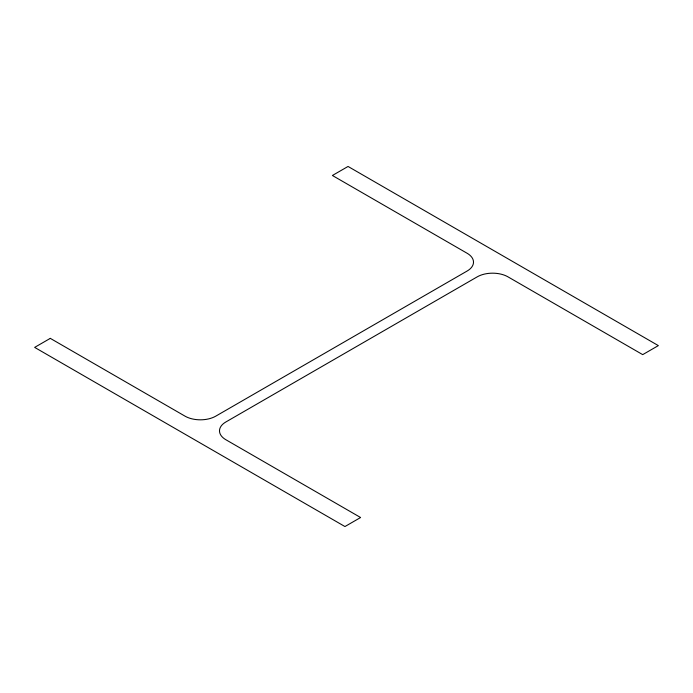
<?xml version="1.0" encoding="UTF-8"?>
<svg xmlns="http://www.w3.org/2000/svg" width="693" height="693" viewBox="0 0 693 693"><rect width="100%" height="100%" fill="white"/><g stroke="black" fill="none" stroke-linecap="round" stroke-linejoin="round"><path stroke-width="1.04" d="M50.294 338.366L34.65 347.392L344.949 526.541L360.594 517.515L225.875 439.734A21.76 12.561 0 0 1 225.875 421.968L477.217 276.853A21.76 12.561 0 0 1 507.986 276.853L642.706 354.634L658.35 345.608L348.051 166.459L332.406 175.485L467.125 253.266A21.76 12.561 0 0 1 467.125 271.032L215.783 416.146A21.76 12.561 0 0 1 185.014 416.146L50.294 338.366"/></g></svg>
